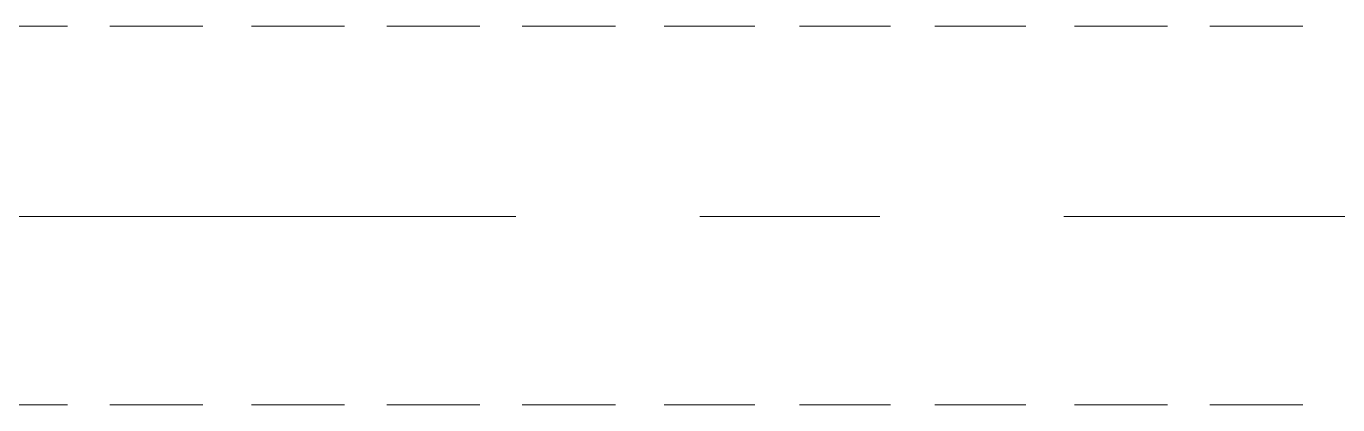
# Model space of a CAD drawing. Header units: millimetres. Extents: x 3220 to 226993, y 817 to 176024.
# Drawn here: x 76824 to 77721, y 78772 to 79031 of the extents above; entities that cross this region are included whole.
import ezdxf

# ---------------------------------------------------------------- set-up
doc = ezdxf.new("R2010")
doc.units = ezdxf.units.MM

# ---------------------------------------------------------------- blocks, each defined once
blk = doc.blocks.new('ligne broyage 2')
at = {"color": 5, "linetype": 'Continuous', "lineweight": 5, "true_color": 0x000005}
for points in [[(-1673.69, -736.31), (-1610.04, -736.31)], [(-1581.11, -736.31), (-1517.46, -736.31)], [(-1484.19, -736.31), (-1421.99, -736.31)], [(-1391.61, -736.31), (-1329.41, -736.31)], [(-1299.03, -736.31), (-1236.83, -736.31)], [(-1203.55, -736.31), (-1139.9, -736.31)], [(-1110.97, -736.31), (-1047.32, -736.31)], [(-1018.39, -736.31), (-954.74, -736.31)], [(-921.47, -736.31), (-857.82, -736.31)], [(-828.89, -736.31), (-765.24, -736.31)], [(-2136.6, -866.5), (-1510.23, -866.5)], [(-1384.38, -866.5), (-1261.42, -866.5)], [(-1135.57, -866.5), (-510.64, -866.5)], [(-1673.69, -995.25), (-1610.04, -995.25)], [(-1581.11, -995.25), (-1517.46, -995.25)], [(-1484.19, -995.25), (-1421.99, -995.25)], [(-1391.61, -995.25), (-1329.41, -995.25)], [(-1299.03, -995.25), (-1236.83, -995.25)], [(-1203.55, -995.25), (-1139.9, -995.25)], [(-1110.97, -995.25), (-1047.32, -995.25)], [(-1018.39, -995.25), (-954.74, -995.25)], [(-921.47, -995.25), (-857.82, -995.25)], [(-828.89, -995.25), (-765.24, -995.25)]]:
    blk.add_lwpolyline(points, dxfattribs=at)

msp = doc.modelspace()

# ---------------------------------------------------------------- block references
at = {"xscale": -1}
msp.add_blockref('ligne broyage 2', (76023.71, 79767.2), dxfattribs=at)

doc.saveas('drawing.dxf')
